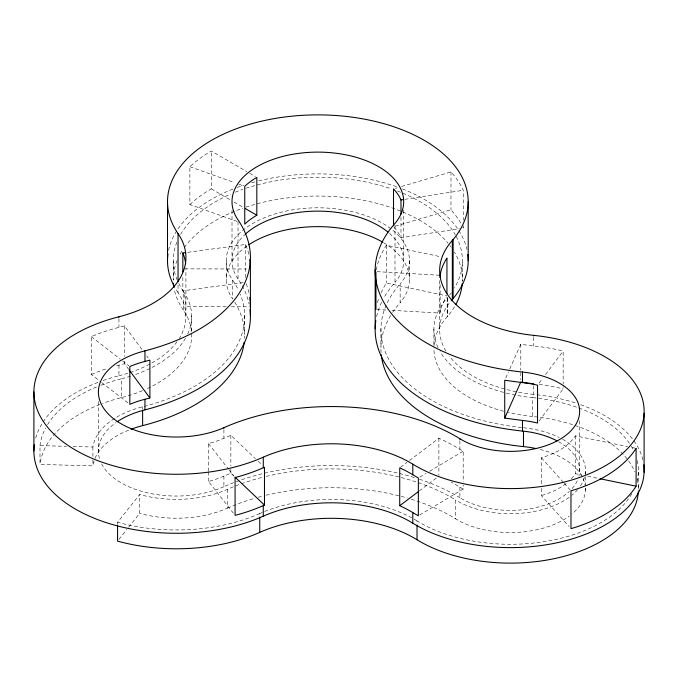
<?xml version="1.0" encoding="UTF-8"?>
<svg xmlns="http://www.w3.org/2000/svg" width="678" height="678" viewBox="0 0 678 678"><rect width="100%" height="100%" fill="white"/><g stroke="black" fill="none" stroke-linecap="round" stroke-linejoin="round"><path stroke-width="0.51" stroke-dasharray="3.39 2.54" d="M505.737 378.01L508.415 372.002M509.754 368.993L520.797 344.187A113.904 65.758 0 0 0 533.713 345.958A133.727 77.207 0 0 1 563.155 351.034L563.155 384.138M539.154 383.078L542.349 378.807M545.553 374.536L563.155 351.034M539.154 420.911L563.155 388.867L563.155 386.502M117.574 524.636L117.574 522.289L139.71 494.499A83.716 48.333 0 0 0 227.435 489.33A170.314 98.327 0 0 1 263.123 477.134M118.955 539.383L126.794 529.543M128.642 527.23L139.71 513.339L139.71 494.499M433.979 345.839A119.675 69.088 0 0 1 447.192 316.796L447.777 316.126A144.575 83.47 0 0 0 454.472 306.82M438.047 347.67A119.675 69.088 0 0 1 447.192 297.964L447.472 297.65M237.029 221.367L189.874 204.553L189.874 166.72L195.179 162.084A150.338 86.801 0 0 1 211.307 151.024L246.86 171.644M189.874 204.553L195.179 199.917A150.338 86.801 0 0 1 211.307 188.857L211.307 151.024M400.537 467.269L407.063 462.337M409.512 460.489L438.886 438.293A176.077 101.658 0 0 1 459.879 449.311L463.193 451.217L463.193 481.956M419.301 490.923L436.437 477.982M419.75 477.151L426.055 473.388M429.555 471.295L463.193 451.217M419.75 514.983L463.193 489.05L463.193 485.109M208.485 471.202L208.485 443.615A77.945 45.002 0 0 0 223.91 438.268L230.859 435.335L255.369 458.599M233.418 513.254L208.485 481.448A77.945 45.002 0 0 0 223.91 476.1L230.859 473.168L234.359 476.49M395.316 188.34L397.113 187.814M401.605 186.492L450.98 171.941A150.338 86.801 0 0 1 463.277 190.255L463.277 220.206M395.316 226.172L450.98 209.773A150.338 86.801 0 0 1 460.87 223.35M141.948 349.407L124.455 325.847L118.947 327.355A142.363 82.191 0 0 0 91.335 336.635L91.335 374.468L100.954 381.934M128.693 369.391L124.455 363.679L118.947 365.188A142.363 82.191 0 0 0 115.362 366.128M404.876 199.324L463.277 190.255M394.113 227.35A85.843 49.562 0 0 1 400.986 237.758L459.379 228.689M187.747 252.309L245.648 244.495A176.797 102.073 0 0 1 248.953 254.945M185.916 315.931L185.908 306.685A112.319 64.851 0 0 0 182.84 290.803L243.682 282.59M226.223 306.778L185.908 306.685L185.908 268.852L246.377 268.996M231.257 306.787L249.394 306.829M94.047 461.015A83.716 48.333 0 0 0 92.92 465.854L39.994 464.438L39.994 445.607L66.461 446.31M73.071 446.488L92.92 447.022A83.716 48.333 0 0 1 142.617 406.808A171.026 98.742 0 0 0 240.224 294.159M376.943 271.649L439.124 275.217M376.943 309.482L385.968 309.999M391.986 310.338L440.124 313.1A113.904 65.758 0 0 1 446.285 296.93M541.383 483.736L541.383 457.735A69.232 39.968 0 0 0 575.351 435.835L627.557 446.59M632.303 447.573L635.15 448.158M571.385 478.744A69.232 39.968 0 0 0 575.351 473.668L581.995 475.032M587.69 476.21L598.132 478.363M376.239 269.886A178.399 102.997 0 0 1 386.401 245.224L439.369 256.47M381.112 292.65A178.399 102.997 0 0 1 386.401 283.057L446.938 295.913M189.874 166.72L234.461 182.619M238.749 184.145L243.038 185.679M463.193 489.05L459.879 487.143A176.077 101.658 0 0 0 451.217 482.16M249.707 173.297L255.394 176.594M211.307 188.857L230.512 199.993M234.063 202.052L242.597 207.002M91.335 336.635L120.201 359.043M122.608 360.908L129.023 365.891M101.759 382.561L129.023 403.724M258.174 461.26L261.674 464.583M541.383 457.735L563.579 482.55M564.198 483.236L570.368 490.126M541.383 488.465L541.383 495.559L569.13 526.586M208.485 443.615L228.427 469.066M228.986 469.769L233.418 475.422M146.711 355.84L148.304 357.976M638.329 472.151L638.329 490.982M585.385 471.43L585.385 475.609M585.385 476.659L585.385 487.118M585.385 488.168L585.385 490.262M579.622 420.767L579.622 471.346M575.351 435.835L575.351 473.668M533.713 337.356L533.713 345.958M533.713 385.774L533.713 394.376A133.727 77.207 0 0 1 576.775 403.376M506.313 393.104A119.675 69.088 0 0 0 532.705 397.655L532.705 416.495A127.964 73.877 0 0 1 634.701 471.676M520.797 344.187L520.797 370.196M520.797 372.561L520.797 379.655M463.277 225.723L463.277 228.088A150.338 86.801 0 0 0 462.718 226.901M462.388 262.428L462.388 281.26A144.575 83.47 0 0 0 454.328 251.996M459.879 440.7L459.879 449.311M459.879 487.143L459.879 497.728A69.232 39.968 0 0 0 569.283 491.431M266.157 476.397A170.314 98.327 0 0 1 455.667 500.008L455.667 518.84A75.004 43.299 0 0 0 569.164 516.153M450.98 171.941L450.98 209.773M447.777 298.473L447.777 316.126M447.488 297.634L447.488 316.465M447.192 297.964L447.192 316.796M440.124 284.726L440.124 313.1M439.666 280.616L439.666 329.093M438.886 438.293L438.886 475.337M433.895 329.067L433.895 346.848M631.769 493.83A127.964 73.877 0 0 1 417.012 520.907L417.012 524.441M409.461 260.699L409.461 279.531M403.613 210.104L403.613 258.581M400.986 217.265L400.986 237.758M394.994 225.257L394.994 282.429A178.399 102.997 0 0 0 383.782 297.998M386.401 245.224L386.401 283.057M380.934 328.813L380.934 347.653M417.012 520.907A117.353 67.749 0 0 0 259.75 513.551L259.75 515.907M245.648 244.495L245.648 277.599M244.639 315.651L244.639 334.483M238.02 221.748L238.02 278.921A176.797 102.073 0 0 1 249.089 303.973M392.621 312.414A172.636 99.666 0 0 1 400.122 302.786L400.181 283.887A91.615 52.892 0 0 0 321.389 207.841A91.615 52.892 0 0 0 232.656 280.141L232.656 298.973A91.615 52.892 0 0 1 247.089 245.928M232.012 210.443L232.012 261.022M230.859 435.335L230.859 466.074M230.859 469.227L230.859 473.168M227.435 489.33L227.435 508.161A83.716 48.333 0 0 1 139.71 513.339M226.24 261.047L226.24 279.878M223.91 429.666L223.91 438.268M223.91 476.1L223.91 486.694A176.077 101.658 0 0 1 414.724 477.685M208.485 471.99L208.485 481.448M191.679 315.906L191.679 333.686M178.755 283.446A144.575 83.47 0 0 0 183.407 291.387L183.407 310.219A118.057 68.164 0 0 1 146.007 389.147M182.84 277.404L182.84 290.803M178.043 285.235L178.043 292.616A112.294 64.834 0 0 1 179.255 338.466M173.28 261.25L173.28 280.082A144.575 83.47 0 0 1 177.28 260.013M142.617 406.808L142.617 409.165M124.455 325.847L124.455 356.586M124.455 361.315L124.455 363.679M130.591 376.171A118.057 68.164 0 0 1 121.269 378.833L121.269 397.664A136.651 78.894 0 0 0 102.488 403.478M118.947 318.753L118.947 327.355M118.947 365.188L118.947 375.781A142.431 82.233 0 0 0 102.997 380.544M98.403 401.757L98.403 451.285M92.92 447.022L92.92 456.438M92.92 459.964L92.92 465.854M533.713 394.376A113.904 65.758 0 0 1 449.302 356.103M445.853 351.001A113.904 65.758 0 0 1 450.607 301.498M580.715 404.732A133.727 77.207 0 0 1 632.777 439.268M633.981 440.895A133.727 77.207 0 0 1 643.159 461.108M178.043 292.616A150.338 86.801 0 0 1 175.458 288.54M168.585 250.309A150.338 86.801 0 0 1 233.537 188.823M237.207 187.433A150.338 86.801 0 0 1 243.792 185.153M251.631 182.763A150.338 86.801 0 0 1 255.657 181.67M258.708 180.89A150.338 86.801 0 0 1 398.537 187.45M402.469 188.95A150.338 86.801 0 0 1 466.947 249.572M176.966 341.822A112.294 64.834 0 0 1 118.947 375.781M35.697 438.039A142.431 82.233 0 0 1 99.369 381.85M91.335 374.468A142.363 82.191 0 0 1 106.548 368.764M376.604 316.567A178.399 102.997 0 0 1 381.646 302.117M389.46 233.359A85.843 49.562 0 0 1 394.994 282.429M238.02 278.921A85.843 49.562 0 0 1 244.275 235.156M223.91 486.694A77.945 45.002 0 0 1 101.675 463.955M99.471 458.489A77.945 45.002 0 0 1 115.718 422.758M419.453 479.202A176.077 101.658 0 0 1 459.879 497.728M558.536 441.675A69.232 39.968 0 0 1 578.919 476.142M577.249 480.812A69.232 39.968 0 0 1 571.893 488.779M185.916 267.827A112.319 64.851 0 0 1 185.908 268.852M246.224 283.785A176.797 102.073 0 0 1 248.953 292.777M377.443 302.625A178.399 102.997 0 0 1 379.07 297.6M566.138 483.533A69.232 39.968 0 0 1 541.383 495.559M539.273 384.426A133.727 77.207 0 0 1 563.155 388.867M532.705 416.495A119.675 69.088 0 0 1 508.161 412.385M503.551 411.224A119.675 69.088 0 0 1 433.895 347.899M637.244 479.456A127.964 73.877 0 0 1 638.371 489.202M503.551 392.393A119.675 69.088 0 0 1 440.056 351.518M637.244 460.625A127.964 73.877 0 0 1 637.252 480.126M532.705 397.655A127.964 73.877 0 0 1 629.76 443.759M631.294 446.175A127.964 73.877 0 0 1 633.125 449.48M183.407 310.219A144.575 83.47 0 0 1 174.543 290.531M180.145 254.106A144.575 83.47 0 0 1 183.17 249.182M184.289 247.58A144.575 83.47 0 0 1 242.91 208.146M245.86 207.137A144.575 83.47 0 0 1 448.107 243.317M449.955 245.622A144.575 83.47 0 0 1 451.133 247.19M456.184 236.453A144.575 83.47 0 0 1 454.472 287.989M451.345 292.735A144.575 83.47 0 0 1 449.616 295.032M177.263 280.158A144.575 83.47 0 0 1 177.28 241.182M180.611 234.444A144.575 83.47 0 0 1 230.656 194.111M235.258 192.179A144.575 83.47 0 0 1 242.91 189.315M245.86 188.306A144.575 83.47 0 0 1 391.579 188.899M397.41 191.001A144.575 83.47 0 0 1 455.285 234.8M142.473 390.672A118.057 68.164 0 0 1 121.269 397.664M183.399 291.387A118.057 68.164 0 0 1 187.713 334M185.45 338.322A118.057 68.164 0 0 1 134.32 374.934M99.903 404.461A136.651 78.894 0 0 0 46.206 445.785A136.676 78.911 0 0 0 39.994 464.438M47.553 424.631A136.651 78.894 0 0 1 96.513 386.994M100.759 385.299A136.651 78.894 0 0 1 121.269 378.824M259.75 513.551A136.676 78.911 0 0 1 117.574 522.289M39.994 445.607A136.676 78.911 0 0 1 45.604 428.047M585.394 488.524A75.004 43.299 0 0 1 571.791 514.119M540.188 449.497A75.004 43.299 0 0 1 585.055 485.05M227.435 508.161A170.314 98.327 0 0 1 254.199 498.406M258.132 497.288A170.314 98.327 0 0 1 263.123 495.965M266.157 495.228A170.314 98.327 0 0 1 407.342 498.059M411.334 499.245A170.314 98.327 0 0 1 455.667 518.84M562.545 439.276A75.004 43.299 0 0 1 585.148 474.032M584.402 477.473A75.004 43.299 0 0 1 580.021 486.516M577.664 489.567A75.004 43.299 0 0 1 571.791 495.287M569.164 497.321A75.004 43.299 0 0 1 455.667 500.008M523.475 427.767A75.004 43.299 0 0 1 559.206 437.522M521.552 427.564A172.636 99.666 0 0 1 400.122 283.955M95.047 458.345A83.716 48.333 0 0 1 130.184 429.555M232.656 280.141A171.026 98.742 0 0 1 238.529 290.286M234.774 302.235A171.026 98.742 0 0 1 244.563 338.339M383.638 242.716A91.615 52.892 0 0 1 400.181 302.719M381.078 352.594A172.636 99.666 0 0 1 390.638 315.499"/><path stroke-width="1.02" d="M504.729 418.097L504.729 380.265L522.475 382.621A69.232 39.968 0 0 1 537.552 385.214L537.552 423.047A69.232 39.968 0 0 0 522.475 420.453L504.729 418.097L520.797 382.019A113.904 65.758 0 0 0 532.908 383.706M451.167 300.82A113.904 65.758 0 0 1 452.328 299.49L452.328 240.478L452.963 239.741A150.338 86.801 0 0 0 323.66 114.946A150.338 86.801 0 0 0 178.043 233.596A112.294 64.834 0 0 1 118.947 316.77A142.431 82.233 0 0 0 53.85 433.996A142.431 82.233 0 0 0 263.259 457.175M452.328 299.49L452.963 298.752A150.338 86.801 0 0 0 467.795 254.436M399.723 505.72L399.723 467.888A111.582 64.418 0 0 1 412.8 474.761L418.351 477.99L418.351 515.814L412.8 512.593A111.582 64.418 0 0 0 399.723 505.72L418.487 491.542M263.276 467.769L264.471 467.244L264.471 505.076L263.276 505.602A142.439 82.241 0 0 1 235.08 515.373L235.08 477.541A142.439 82.241 0 0 0 263.276 467.769L263.276 457.175A111.582 64.418 0 0 1 412.8 464.176A133.727 77.207 0 0 0 627.981 448.183A133.727 77.207 0 0 0 533.713 335.364A113.904 65.758 0 0 1 452.328 240.478M149.897 397.952L144.948 399.266A77.945 45.002 0 0 0 129.829 404.342L129.829 366.518A77.945 45.002 0 0 1 144.948 361.433L149.897 360.12L149.897 397.952L129.227 370.103M393.52 225.918L393.52 188.874A85.843 49.562 0 0 1 400.986 199.925L402.935 199.62M182.84 271.886L182.84 252.97L185.789 252.572M600.03 478.753L636.1 486.185L636.1 448.353A133.727 77.207 0 0 1 570.978 490.821L570.978 528.654A133.727 77.207 0 0 0 636.1 486.185M245.436 208.654L256.818 215.248A85.843 49.562 0 0 0 244.75 224.121L244.75 186.289A85.843 49.562 0 0 1 256.818 177.416L256.818 215.248M235.063 477.151L264.471 505.076M249.801 259.564A176.797 102.073 0 0 1 250.402 269.005L250.411 315.626M644.1 413.216L644.1 472.227M533.713 335.364L533.713 336.025M533.713 383.79L533.713 384.451M523.475 431.301L523.475 446.599A75.004 43.299 0 0 1 536.069 448.548M522.475 372.036A69.232 39.968 0 0 1 571.274 430.437A69.232 39.968 0 0 1 459.879 438.717A176.077 101.658 0 0 0 223.91 427.682A77.945 45.002 0 0 1 109.311 414.995A77.945 45.002 0 0 1 144.948 350.84A176.797 102.073 0 0 0 238.02 219.901A85.843 49.562 0 0 1 321.169 152.152A85.843 49.562 0 0 1 394.994 223.409A178.399 102.997 0 0 0 522.475 372.036L522.475 382.621M522.475 420.453L522.475 431.047A69.232 39.968 0 0 1 557.011 440.853M468.193 201.688L468.193 260.699M459.879 438.717L459.879 439.378M452.963 239.741L452.963 298.752M452.65 240.114L452.65 299.125M446.938 293.549L446.938 258.081A113.904 65.758 0 0 0 440.124 275.268L440.124 277.633M417.012 525.62L417.012 539.739A127.964 73.877 0 0 0 555.307 558.418A127.964 73.877 0 0 0 638.286 491.872M412.8 464.176L412.8 474.761M412.8 512.593L412.8 523.187A133.727 77.207 0 0 0 564.045 541.129A133.727 77.207 0 0 0 643.786 464.794M400.986 199.925L400.986 214.112M375.943 272.378L375.943 309.422M375.171 269.776L375.171 328.788M263.276 505.602L263.276 516.195A111.582 64.418 0 0 1 412.8 523.187M259.75 517.085L259.75 532.391A136.676 78.911 0 0 1 117.574 541.12L117.574 525.814M223.91 427.682L223.91 428.343M178.043 233.596L178.043 281.548M167.508 202.256L167.508 261.267M144.948 350.84L144.948 361.433M144.948 399.266L144.948 409.859A77.945 45.002 0 0 0 117.048 421.835M142.617 410.343L142.617 425.64A83.708 48.333 0 0 0 131.108 429.208M118.947 316.762L118.947 317.431M33.9 391.918L33.9 450.938M174.517 286.879A150.338 86.801 0 0 1 167.958 253.953M263.259 516.187A142.431 82.233 0 0 1 108.361 523.306A142.431 82.233 0 0 1 34.366 444.421M522.475 431.047A178.399 102.997 0 0 1 375.841 320.626M244.953 234.512A85.843 49.562 0 0 1 388.002 232.13M250.029 309.761A176.797 102.073 0 0 1 144.948 409.859M249.801 297.396A176.797 102.073 0 0 1 250.402 306.837M182.84 252.97A112.319 64.851 0 0 1 185.67 263.742M462.269 283.37A144.575 83.47 0 0 1 455.862 304.388M173.924 287.413A144.575 83.47 0 0 1 173.424 283.235M259.75 532.391A117.353 67.749 0 0 1 417.012 539.739M523.475 446.599A172.636 99.666 0 0 1 381.256 354.569M244.224 342.195A171.026 98.742 0 0 1 142.617 425.64M248.682 244.843A91.615 52.892 0 0 1 382.799 242.224"/></g></svg>
